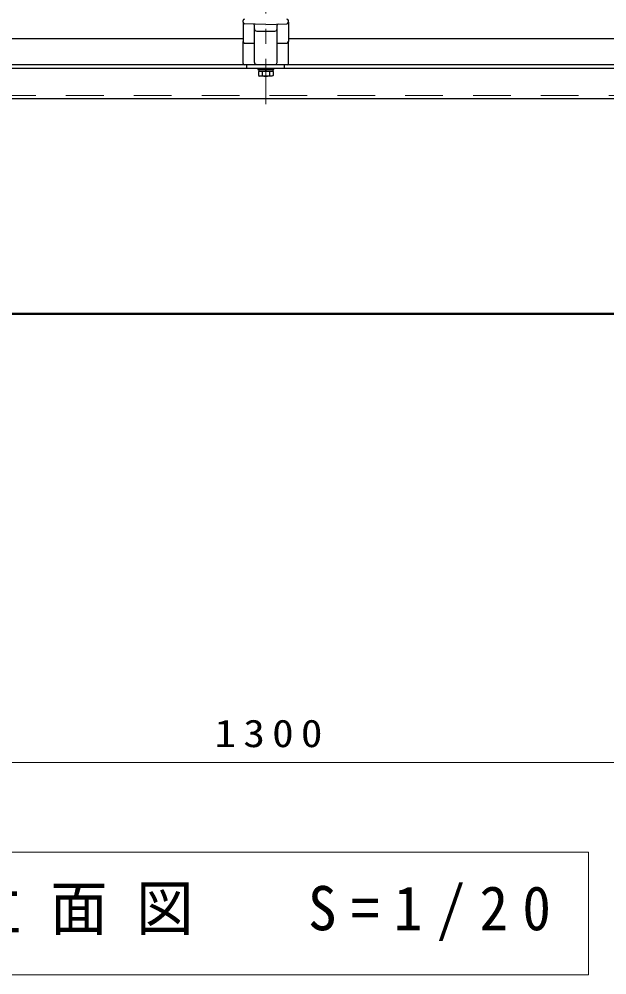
# Model space of a CAD drawing. Units: millimetres on the paper, scale 1:20. Extents: x -385 to 0, y 0 to 267.
# Drawn here: x -274.8 to -235.8, y 72.6 to 136 of the extents above; entities that cross this region are included whole.
import ezdxf

# ---------------------------------------------------------------- set-up
doc = ezdxf.new("R2010")
doc.units = ezdxf.units.MM
doc.linetypes.add('USER1', pattern=[4.5, 2.5, -2])
doc.linetypes.add('USER2', pattern=[6, 3, -1, 1, -1])
doc.layers.add('1_20', color=7, linetype='Continuous', lineweight=25)
doc.styles.add('ＭＳ ゴシック', font='')
doc.styles.get('ＭＳ ゴシック').set_extended_font_data('MS Gothic')

msp = doc.modelspace()

# ---------------------------------------------------------------- linework, layer by layer
at = {"layer": '1_20', "linetype": 'USER2', "lineweight": 13}
msp.add_line((-258.425, 130.341), (-258.425, 156.495), dxfattribs=at)
at = {"layer": '1_20'}
for p, q in [((-259.925, 135.771), (-259.925, 135.878)), ((-259.925, 135.771), (-259.925, 134.49)), ((-258.425, 135.622), (-259.828, 135.671)), ((-259.175, 133.111), (-259.175, 135.576)), ((-258.425, 135.622), (-257.021, 135.671)), ((-257.675, 133.111), (-257.675, 135.576)), ((-256.925, 135.771), (-256.925, 135.878)), ((-256.925, 135.771), (-256.925, 134.49)), ((-259.025, 135.181), (-257.825, 135.181)), ((-294.425, 134.69), (-259.925, 134.69)), ((-259.925, 133.037), (-259.925, 134.49)), ((-259.825, 134.39), (-259.175, 134.39)), ((-257.675, 134.39), (-257.025, 134.39)), ((-256.925, 134.69), (-222.425, 134.69)), ((-256.925, 133.037), (-256.925, 134.49)), ((-256.999, 132.94), (-259.851, 132.94)), ((-258.425, 132.94), (-259.03, 132.961)), ((-258.95, 132.715), (-257.9, 132.715)), ((-258.95, 132.715), (-258.95, 132.64)), ((-258.95, 132.64), (-257.9, 132.64)), ((-258.885, 132.64), (-258.885, 132.515)), ((-257.965, 132.64), (-258.885, 132.64)), ((-257.965, 132.515), (-258.885, 132.515)), ((-258.458, 132.64), (-258.425, 132.515)), ((-258.425, 132.94), (-257.82, 132.961)), ((-258.425, 132.64), (-258.391, 132.515)), ((-257.965, 132.64), (-257.965, 132.515)), ((-257.9, 132.64), (-257.9, 132.715))]:
    msp.add_line(p, q, dxfattribs=at)
at = {"layer": '1_20', "color": 4, "linetype": 'USER2', "lineweight": 13}
msp.add_line((-258.425, 133.315), (-258.425, 131.974), dxfattribs=at)
at = {"layer": '1_20', "color": 4}
for p, q in [((-219.45, 132.94), (-297.4, 132.94)), ((-219.675, 132.715), (-297.175, 132.715)), ((-259.675, 132.715), (-259.675, 132.94)), ((-257.175, 132.715), (-257.175, 132.94)), ((-219.45, 130.69), (-297.4, 130.69))]:
    msp.add_line(p, q, dxfattribs=at)
at = {"layer": '1_20', "color": 131}
for p, q in [((-257.934, 132.515), (-258.916, 132.515)), ((-258.916, 132.515), (-258.916, 132.24)), ((-258.67, 132.515), (-258.67, 132.24)), ((-258.179, 132.515), (-258.179, 132.24)), ((-257.934, 132.515), (-257.934, 132.24)), ((-258.916, 132.24), (-258.837, 132.195)), ((-258.012, 132.195), (-258.837, 132.195)), ((-257.934, 132.24), (-258.012, 132.195))]:
    msp.add_line(p, q, dxfattribs=at)
at = {"layer": '1_20', "color": 4, "linetype": 'USER1', "lineweight": 13}
msp.add_line((-219.675, 130.915), (-297.175, 130.915), dxfattribs=at)
at = {"layer": '1_20', "lineweight": 50}
msp.add_line((-283.425, 116.44), (-213.425, 116.44), dxfattribs=at)
at = {"layer": '1_20', "lineweight": 13}
for p, q in [((-225.925, 86.693), (-290.925, 86.693)), ((-237.025, 80.759), (-279.825, 80.759)), ((-237.025, 72.626), (-237.025, 80.759)), ((-279.825, 72.626), (-237.025, 72.626))]:
    msp.add_line(p, q, dxfattribs=at)
at = {"layer": '1_20'}
for centre, radius, start, end in [((-259.825, 135.878), 0.1, 92, 180), ((-259.825, 135.771), 0.1, 180, 268), ((-259.25, 135.576), 0.075, 0, 88), ((-257.6, 135.576), 0.075, 92, 180), ((-257.025, 135.878), 0.1, 0, 88), ((-257.025, 135.771), 0.1, 272, 0), ((-259.025, 135.331), 0.15, 180, 270), ((-257.825, 135.331), 0.15, 270, 0), ((-259.825, 134.49), 0.1, 180, 270), ((-257.025, 134.49), 0.1, 270, 0), ((-259.025, 133.111), 0.15, 180, 268), ((-257.825, 133.111), 0.15, 272, 0), ((-259.825, 133.037), 0.1, 180, 254.94761), ((-257.025, 133.037), 0.1, 285.05239, 0)]:
    msp.add_arc(centre, radius, start, end, dxfattribs=at)
at = {"layer": '1_20', "color": 131}
for centre, radius, start, end in [((-258.793, 132.453), 0.245, 240.00001, 299.99999), ((-258.425, 132.884), 0.689, 249.136, 290.864), ((-258.057, 132.453), 0.245, 240.00001, 299.99999)]:
    msp.add_arc(centre, radius, start, end, dxfattribs=at)

# ---------------------------------------------------------------- texts
at = {"layer": '1_20', "style": 'ＭＳ ゴシック'}
for s, insert, char_height, attachment_point in [('\\T1.33;\\W1.15;1300', (-258.004, 87.693), 1.833, 8), ('\\T1.5;\\W0.95;立面図\u3000S=1/20', (-278.425, 76.693), 2.933, 4)]:
    msp.add_mtext(s, dxfattribs=dict(at, insert=insert, char_height=char_height, attachment_point=attachment_point))

doc.saveas('drawing.dxf')
